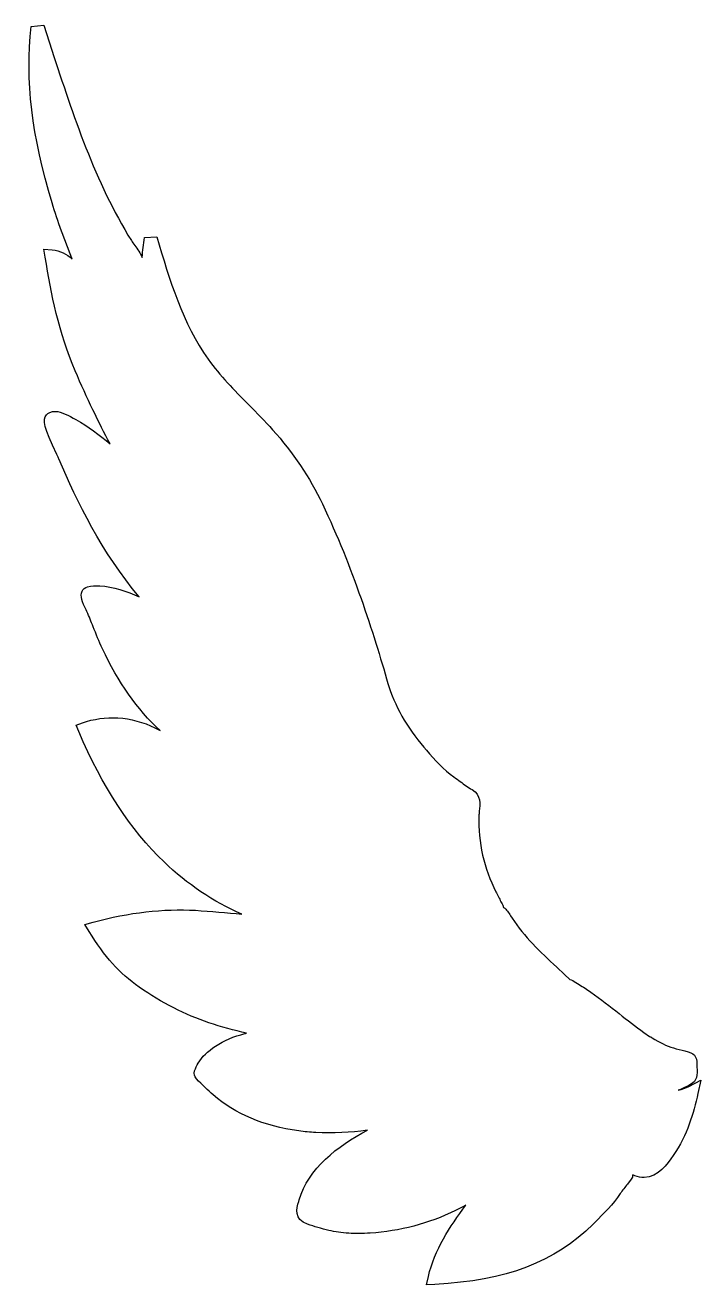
# Model space of a CAD drawing. Header units: centimetres. Extents: x -5.6 to 5.5, y -10.3 to 10.3.
import ezdxf

# ---------------------------------------------------------------- set-up
doc = ezdxf.new("R2010")
doc.units = ezdxf.units.CM
doc.header["$MEASUREMENT"] = 0
doc.layers.add('Camada 1', color=7, linetype='Continuous')

msp = doc.modelspace()

# ---------------------------------------------------------------- linework, layer by layer
at = {"layer": 'Camada 1'}
msp.add_open_spline([(-5.12735, 6.63545), (-5.12735, 6.63545), (-5.25964, 6.64577), (-5.25964, 6.64577), (-5.25964, 6.64577), (-5.25964, 6.64577), (-5.2386, 6.51472), (-5.2386, 6.51472), (-5.2386, 6.51472), (-5.14348, 5.91763), (-5.01794, 5.27933), (-4.7487, 4.65507), (-4.7487, 4.65507), (-4.5519, 4.19903), (-4.36431, 3.8066), (-4.1759, 3.45754), (-4.1759, 3.45754), (-4.35166, 3.60616), (-4.53618, 3.74506), (-4.73663, 3.85653), (-4.73663, 3.85653), (-4.85482, 3.92421), (-4.97158, 3.98472), (-5.06855, 3.99033), (-5.06855, 3.99033), (-5.14734, 3.99493), (-5.19349, 3.96268), (-5.21838, 3.9344), (-5.21838, 3.9344), (-5.28942, 3.85293), (-5.25592, 3.72538), (-5.04854, 3.28281), (-5.04854, 3.28281), (-5.03304, 3.24995), (-5.02139, 3.22502), (-5.01507, 3.21105), (-5.01507, 3.21105), (-4.71151, 2.50006), (-4.31877, 1.68385), (-3.69821, 0.95101), (-3.69821, 0.95101), (-3.90519, 1.04441), (-4.11914, 1.12003), (-4.34612, 1.1332), (-4.34612, 1.1332), (-4.41613, 1.13727), (-4.4741, 1.13606), (-4.548, 1.1177), (-4.548, 1.1177), (-4.5874, 1.1077), (-4.61923, 1.08095), (-4.63576, 1.04452), (-4.63576, 1.04452), (-4.6727, 0.96451), (-4.62965, 0.86368), (-4.56922, 0.74035), (-4.56922, 0.74035), (-4.56922, 0.74035), (-4.55516, 0.71156), (-4.55516, 0.71156), (-4.55516, 0.71156), (-4.51941, 0.62888), (-4.48698, 0.54569), (-4.4539, 0.462), (-4.4539, 0.462), (-4.40635, 0.34177), (-4.35878, 0.22091), (-4.30285, 0.10233), (-4.30285, 0.10233), (-4.0444, -0.44615), (-3.73169, -0.89036), (-3.3567, -1.238), (-3.3567, -1.238), (-3.38485, -1.22226), (-3.41303, -1.20739), (-3.441, -1.19331), (-3.441, -1.19331), (-3.62819, -1.09901), (-3.83825, -1.04266), (-4.0483, -1.03041), (-4.0483, -1.03041), (-4.24999, -1.01858), (-4.44573, -1.04634), (-4.63007, -1.11248), (-4.63007, -1.11248), (-4.63007, -1.11248), (-4.7344, -1.15047), (-4.7344, -1.15047), (-4.7344, -1.15047), (-4.7344, -1.15047), (-4.69072, -1.25212), (-4.69072, -1.25212), (-4.69072, -1.25212), (-4.29982, -2.16398), (-3.84194, -2.86314), (-3.29139, -3.38998), (-3.29139, -3.38998), (-2.90968, -3.756), (-2.48854, -4.03932), (-2.01761, -4.24572), (-2.01761, -4.24572), (-2.26727, -4.22101), (-2.52344, -4.19653), (-2.77778, -4.18182), (-2.77778, -4.18182), (-3.30015, -4.15121), (-3.86437, -4.21672), (-4.45452, -4.37594), (-4.45452, -4.37594), (-4.45452, -4.37594), (-4.58821, -4.41206), (-4.58821, -4.41206), (-4.58821, -4.41206), (-4.58821, -4.41206), (-4.51656, -4.53086), (-4.51656, -4.53086), (-4.51656, -4.53086), (-4.27018, -4.93996), (-4.02502, -5.21184), (-3.69781, -5.44089), (-3.69781, -5.44089), (-3.33385, -5.69441), (-2.93967, -5.89568), (-2.5565, -6.02308), (-2.5565, -6.02308), (-2.35277, -6.09087), (-2.14743, -6.14738), (-1.94042, -6.19416), (-1.94042, -6.19416), (-1.95042, -6.19599), (-1.95981, -6.19802), (-1.969, -6.20046), (-1.969, -6.20046), (-2.15252, -6.24761), (-2.30867, -6.31439), (-2.44668, -6.40461), (-2.44668, -6.40461), (-2.57815, -6.49055), (-2.67123, -6.58178), (-2.73084, -6.68406), (-2.73084, -6.68406), (-2.77495, -6.76103), (-2.83514, -6.86654), (-2.76309, -6.94086), (-2.76309, -6.94086), (-2.66104, -7.04579), (-2.57346, -7.12906), (-2.48671, -7.2046), (-2.48671, -7.2046), (-2.12397, -7.51937), (-1.66507, -7.71268), (-1.0831, -7.79536), (-1.0831, -7.79536), (-0.99105, -7.80843), (-0.89837, -7.8174), (-0.8059, -7.82293), (-0.8059, -7.82293), (-0.52195, -7.83944), (-0.23964, -7.8219), (0.03902, -7.78412), (0.03902, -7.78412), (-0.45377, -8.04399), (-0.93041, -8.41266), (-1.07821, -8.92564), (-1.07821, -8.92564), (-1.07821, -8.92564), (-1.08557, -8.95197), (-1.08557, -8.95197), (-1.08557, -8.95197), (-1.11967, -9.06751), (-1.17108, -9.24227), (-0.94145, -9.32307), (-0.94145, -9.32307), (-0.82898, -9.3631), (-0.71383, -9.39654), (-0.58992, -9.42554), (-0.58992, -9.42554), (-0.49131, -9.44925), (-0.38169, -9.46433), (-0.26472, -9.47129), (-0.26472, -9.47129), (-0.15632, -9.47761), (-0.03813, -9.47701), (0.0876, -9.46883), (0.0876, -9.46883), (0.56874, -9.43904), (1.03825, -9.31492), (1.48447, -9.09955), (1.48447, -9.09955), (1.54286, -9.0714), (1.59941, -9.04179), (1.65473, -9.01115), (1.65473, -9.01115), (1.38628, -9.36675), (1.14136, -9.74238), (1.03926, -10.18042), (1.03926, -10.18042), (1.03926, -10.18042), (1.00764, -10.31597), (1.00764, -10.31597), (1.00764, -10.31597), (1.00764, -10.31597), (1.14665, -10.30861), (1.14665, -10.30861), (1.14665, -10.30861), (2.31328, -10.25064), (3.11264, -9.94608), (3.73951, -9.32142), (3.73951, -9.32142), (3.73951, -9.32142), (3.7683, -9.29284), (3.7683, -9.29284), (3.7683, -9.29284), (3.91342, -9.1479), (4.06347, -8.99828), (4.18333, -8.82212), (4.18333, -8.82212), (4.22008, -8.76865), (4.26069, -8.71679), (4.30131, -8.66554), (4.30131, -8.66554), (4.30131, -8.66554), (4.36439, -8.58532), (4.36439, -8.58532), (4.36439, -8.58532), (4.38135, -8.56286), (4.3881, -8.53981), (4.38725, -8.51428), (4.38725, -8.51428), (4.43236, -8.53714), (4.48115, -8.55511), (4.53872, -8.55857), (4.53872, -8.55857), (4.54996, -8.55918), (4.56137, -8.5596), (4.57301, -8.55899), (4.57301, -8.55899), (4.80981, -8.54777), (4.95475, -8.33711), (5.0509, -8.19728), (5.0509, -8.19728), (5.28421, -7.85861), (5.38303, -7.50936), (5.45529, -7.1817), (5.45529, -7.1817), (5.45529, -7.1817), (5.50326, -6.96371), (5.50326, -6.96371), (5.50326, -6.96371), (5.50326, -6.96371), (5.30506, -7.06618), (5.30506, -7.06618), (5.30506, -7.06618), (5.25852, -7.09047), (5.19769, -7.11047), (5.13155, -7.12825), (5.13155, -7.12825), (5.18055, -7.1115), (5.22728, -7.09354), (5.27321, -7.06943), (5.27321, -7.06943), (5.4308, -6.98736), (5.44672, -6.93838), (5.4408, -6.78222), (5.4408, -6.78222), (5.4408, -6.78222), (5.43977, -6.76039), (5.43977, -6.76039), (5.43977, -6.76039), (5.43977, -6.76039), (5.43958, -6.70978), (5.43958, -6.70978), (5.43958, -6.70978), (5.43937, -6.56606), (5.39894, -6.51994), (5.244, -6.48562), (5.244, -6.48562), (5.17846, -6.47154), (5.11663, -6.45458), (5.05355, -6.43543), (5.05355, -6.43543), (4.94129, -6.40154), (4.82818, -6.34746), (4.70692, -6.26927), (4.70692, -6.26927), (4.69263, -6.25988), (4.67692, -6.25273), (4.65977, -6.24845), (4.65977, -6.24845), (4.65977, -6.24845), (4.57079, -6.18434), (4.57079, -6.18434), (4.57079, -6.18434), (4.43257, -6.08557), (4.29949, -5.98), (4.16598, -5.87449), (4.16598, -5.87449), (4.01657, -5.75606), (3.86242, -5.63361), (3.70119, -5.52175), (3.70119, -5.52175), (3.6379, -5.47807), (3.57361, -5.43764), (3.50889, -5.39724), (3.50889, -5.39724), (3.50889, -5.39724), (3.45317, -5.36192), (3.45317, -5.36192), (3.45317, -5.36192), (3.41989, -5.34089), (3.38906, -5.32374), (3.35641, -5.31292), (3.35641, -5.31292), (3.35641, -5.31292), (3.26968, -5.23085), (3.26968, -5.23085), (3.26968, -5.23085), (3.26968, -5.23085), (3.14146, -5.11081), (3.14146, -5.11081), (3.14146, -5.11081), (2.87711, -4.86424), (2.6038, -4.60884), (2.41251, -4.31267), (2.41251, -4.31267), (2.41251, -4.31267), (2.38555, -4.27023), (2.38555, -4.27023), (2.38555, -4.27023), (2.3533, -4.21816), (2.32226, -4.16834), (2.27144, -4.13447), (2.27144, -4.13447), (2.27144, -4.13447), (2.26041, -4.09976), (2.26041, -4.09976), (2.26041, -4.09976), (2.25573, -4.08423), (2.2457, -4.06364), (2.22654, -4.04383), (2.22654, -4.04383), (2.20164, -3.9875), (2.17447, -3.93157), (2.14632, -3.87685), (2.14632, -3.87685), (1.9522, -3.50164), (1.85255, -3.06236), (1.86584, -2.639), (1.86584, -2.639), (1.86685, -2.61326), (1.87013, -2.58614), (1.87317, -2.55918), (1.87317, -2.55918), (1.88542, -2.45242), (1.90481, -2.29073), (1.75477, -2.20461), (1.75477, -2.20461), (1.68698, -2.165), (1.62497, -2.11968), (1.56229, -2.07396), (1.56229, -2.07396), (1.52718, -2.04803), (1.49186, -2.02271), (1.45532, -1.9976), (1.45532, -1.9976), (1.28773, -1.8837), (1.14525, -1.71812), (1.00746, -1.55792), (1.00746, -1.55792), (1.00746, -1.55792), (0.96621, -1.50974), (0.96621, -1.50974), (0.96621, -1.50974), (0.68861, -1.18965), (0.47956, -0.81915), (0.3769, -0.46641), (0.3769, -0.46641), (0.13642, 0.35988), (-0.20286, 1.44079), (-0.69662, 2.47338), (-0.69662, 2.47338), (-0.90199, 2.90277), (-1.18449, 3.32298), (-1.51275, 3.68888), (-1.51275, 3.68888), (-1.6393, 3.83014), (-1.7718, 3.96415), (-1.90386, 4.09816), (-1.90386, 4.09816), (-2.14577, 4.34168), (-2.37315, 4.57206), (-2.5677, 4.84397), (-2.5677, 4.84397), (-2.98127, 5.42063), (-3.20929, 6.15083), (-3.40791, 6.84925), (-3.40791, 6.84925), (-3.40791, 6.84925), (-3.61164, 6.8365), (-3.61164, 6.8365), (-3.61164, 6.8365), (-3.62836, 6.72791), (-3.64125, 6.62012), (-3.65082, 6.51326), (-3.65082, 6.51326), (-3.68125, 6.58083), (-3.72879, 6.64738), (-3.77208, 6.70799), (-3.77208, 6.70799), (-3.79311, 6.73688), (-3.81312, 6.76443), (-3.82822, 6.78871), (-3.82822, 6.78871), (-4.42268, 7.74315), (-4.78175, 8.84181), (-5.12917, 9.9044), (-5.12917, 9.9044), (-5.12917, 9.9044), (-5.26393, 10.31593), (-5.26393, 10.31593), (-5.26393, 10.31593), (-5.26393, 10.31593), (-5.46702, 10.29511), (-5.46702, 10.29511), (-5.46702, 10.29511), (-5.56767, 9.41704), (-5.45948, 8.49907), (-5.12777, 7.40615), (-5.12777, 7.40615), (-5.03405, 7.09831), (-4.922, 6.78946), (-4.79543, 6.48622), (-4.79543, 6.48622), (-4.88565, 6.56819), (-4.99384, 6.62513), (-5.12735, 6.63545)], degree=3, knots=[0, 0, 0, 0, 0.00909091, 0.00909091, 0.00909091, 0.00909091, 0.01818182, 0.01818182, 0.01818182, 0.01818182, 0.02727273, 0.02727273, 0.02727273, 0.02727273, 0.03636364, 0.03636364, 0.03636364, 0.03636364, 0.04545455, 0.04545455, 0.04545455, 0.04545455, 0.05454545, 0.05454545, 0.05454545, 0.05454545, 0.06363636, 0.06363636, 0.06363636, 0.06363636, 0.07272727, 0.07272727, 0.07272727, 0.07272727, 0.08181818, 0.08181818, 0.08181818, 0.08181818, 0.09090909, 0.09090909, 0.09090909, 0.09090909, 0.1, 0.1, 0.1, 0.1, 0.10909091, 0.10909091, 0.10909091, 0.10909091, 0.11818182, 0.11818182, 0.11818182, 0.11818182, 0.12727273, 0.12727273, 0.12727273, 0.12727273, 0.13636364, 0.13636364, 0.13636364, 0.13636364, 0.14545455, 0.14545455, 0.14545455, 0.14545455, 0.15454545, 0.15454545, 0.15454545, 0.15454545, 0.16363636, 0.16363636, 0.16363636, 0.16363636, 0.17272727, 0.17272727, 0.17272727, 0.17272727, 0.18181818, 0.18181818, 0.18181818, 0.18181818, 0.19090909, 0.19090909, 0.19090909, 0.19090909, 0.2, 0.2, 0.2, 0.2, 0.20909091, 0.20909091, 0.20909091, 0.20909091, 0.21818182, 0.21818182, 0.21818182, 0.21818182, 0.22727273, 0.22727273, 0.22727273, 0.22727273, 0.23636364, 0.23636364, 0.23636364, 0.23636364, 0.24545455, 0.24545455, 0.24545455, 0.24545455, 0.25454545, 0.25454545, 0.25454545, 0.25454545, 0.26363636, 0.26363636, 0.26363636, 0.26363636, 0.27272727, 0.27272727, 0.27272727, 0.27272727, 0.28181818, 0.28181818, 0.28181818, 0.28181818, 0.29090909, 0.29090909, 0.29090909, 0.29090909, 0.3, 0.3, 0.3, 0.3, 0.30909091, 0.30909091, 0.30909091, 0.30909091, 0.31818182, 0.31818182, 0.31818182, 0.31818182, 0.32727273, 0.32727273, 0.32727273, 0.32727273, 0.33636364, 0.33636364, 0.33636364, 0.33636364, 0.34545455, 0.34545455, 0.34545455, 0.34545455, 0.35454545, 0.35454545, 0.35454545, 0.35454545, 0.36363636, 0.36363636, 0.36363636, 0.36363636, 0.37272727, 0.37272727, 0.37272727, 0.37272727, 0.38181818, 0.38181818, 0.38181818, 0.38181818, 0.39090909, 0.39090909, 0.39090909, 0.39090909, 0.4, 0.4, 0.4, 0.4, 0.40909091, 0.40909091, 0.40909091, 0.40909091, 0.41818182, 0.41818182, 0.41818182, 0.41818182, 0.42727273, 0.42727273, 0.42727273, 0.42727273, 0.43636364, 0.43636364, 0.43636364, 0.43636364, 0.44545455, 0.44545455, 0.44545455, 0.44545455, 0.45454545, 0.45454545, 0.45454545, 0.45454545, 0.46363636, 0.46363636, 0.46363636, 0.46363636, 0.47272727, 0.47272727, 0.47272727, 0.47272727, 0.48181818, 0.48181818, 0.48181818, 0.48181818, 0.49090909, 0.49090909, 0.49090909, 0.49090909, 0.5, 0.5, 0.5, 0.5, 0.50909091, 0.50909091, 0.50909091, 0.50909091, 0.51818182, 0.51818182, 0.51818182, 0.51818182, 0.52727273, 0.52727273, 0.52727273, 0.52727273, 0.53636364, 0.53636364, 0.53636364, 0.53636364, 0.54545455, 0.54545455, 0.54545455, 0.54545455, 0.55454545, 0.55454545, 0.55454545, 0.55454545, 0.56363636, 0.56363636, 0.56363636, 0.56363636, 0.57272727, 0.57272727, 0.57272727, 0.57272727, 0.58181818, 0.58181818, 0.58181818, 0.58181818, 0.59090909, 0.59090909, 0.59090909, 0.59090909, 0.6, 0.6, 0.6, 0.6, 0.60909091, 0.60909091, 0.60909091, 0.60909091, 0.61818182, 0.61818182, 0.61818182, 0.61818182, 0.62727273, 0.62727273, 0.62727273, 0.62727273, 0.63636364, 0.63636364, 0.63636364, 0.63636364, 0.64545455, 0.64545455, 0.64545455, 0.64545455, 0.65454545, 0.65454545, 0.65454545, 0.65454545, 0.66363636, 0.66363636, 0.66363636, 0.66363636, 0.67272727, 0.67272727, 0.67272727, 0.67272727, 0.68181818, 0.68181818, 0.68181818, 0.68181818, 0.69090909, 0.69090909, 0.69090909, 0.69090909, 0.7, 0.7, 0.7, 0.7, 0.70909091, 0.70909091, 0.70909091, 0.70909091, 0.71818182, 0.71818182, 0.71818182, 0.71818182, 0.72727273, 0.72727273, 0.72727273, 0.72727273, 0.73636364, 0.73636364, 0.73636364, 0.73636364, 0.74545455, 0.74545455, 0.74545455, 0.74545455, 0.75454545, 0.75454545, 0.75454545, 0.75454545, 0.76363636, 0.76363636, 0.76363636, 0.76363636, 0.77272727, 0.77272727, 0.77272727, 0.77272727, 0.78181818, 0.78181818, 0.78181818, 0.78181818, 0.79090909, 0.79090909, 0.79090909, 0.79090909, 0.8, 0.8, 0.8, 0.8, 0.80909091, 0.80909091, 0.80909091, 0.80909091, 0.81818182, 0.81818182, 0.81818182, 0.81818182, 0.82727273, 0.82727273, 0.82727273, 0.82727273, 0.83636364, 0.83636364, 0.83636364, 0.83636364, 0.84545455, 0.84545455, 0.84545455, 0.84545455, 0.85454545, 0.85454545, 0.85454545, 0.85454545, 0.86363636, 0.86363636, 0.86363636, 0.86363636, 0.87272727, 0.87272727, 0.87272727, 0.87272727, 0.88181818, 0.88181818, 0.88181818, 0.88181818, 0.89090909, 0.89090909, 0.89090909, 0.89090909, 0.9, 0.9, 0.9, 0.9, 0.90909091, 0.90909091, 0.90909091, 0.90909091, 0.91818182, 0.91818182, 0.91818182, 0.91818182, 0.92727273, 0.92727273, 0.92727273, 0.92727273, 0.93636364, 0.93636364, 0.93636364, 0.93636364, 0.94545455, 0.94545455, 0.94545455, 0.94545455, 0.95454545, 0.95454545, 0.95454545, 0.95454545, 0.96363636, 0.96363636, 0.96363636, 0.96363636, 0.97272727, 0.97272727, 0.97272727, 0.97272727, 0.98181818, 0.98181818, 0.98181818, 0.98181818, 1, 1, 1, 1], dxfattribs=at)

doc.saveas('drawing.dxf')
